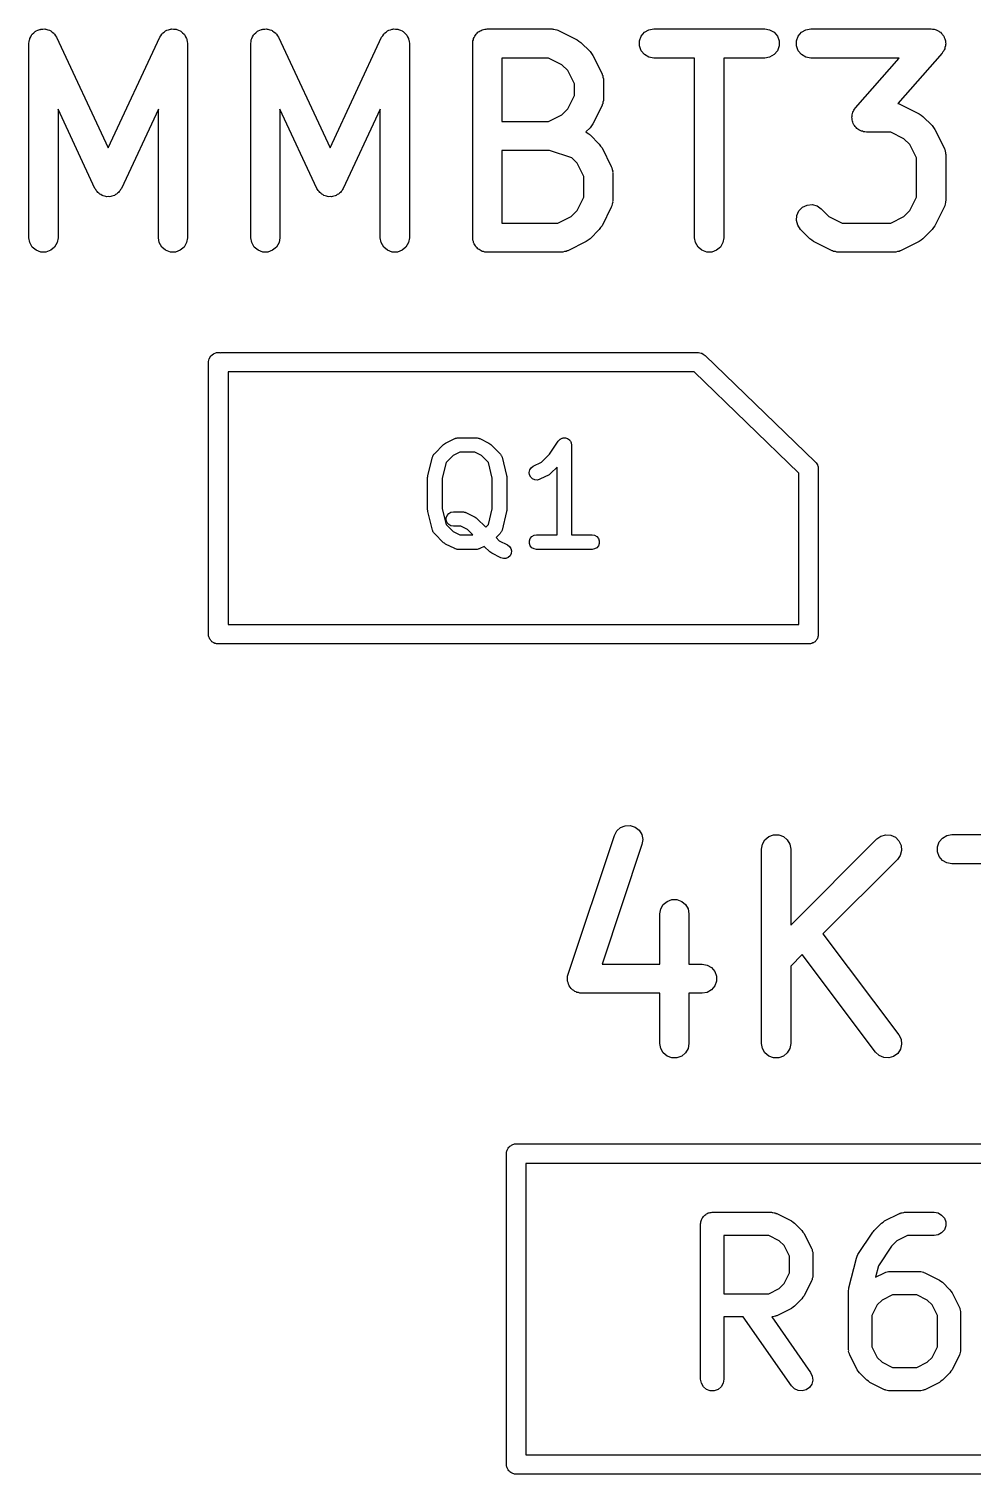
# Model space of a CAD drawing. Extents: x 51.7 to 146.1, y -97.1 to -36.3.
# Drawn here: x 96.31 to 101.17, y -74.64 to -67.2 of the extents above; entities that cross this region are included whole.
import ezdxf

# ---------------------------------------------------------------- set-up
doc = ezdxf.new("R2010")
doc.units = 0
doc.header["$MEASUREMENT"] = 0
doc.layers.add('BLACK', color=7, linetype='CONTINUOUS')

msp = doc.modelspace()

# ---------------------------------------------------------------- linework, layer by layer
at = {"layer": 'BLACK', "linetype": 'CONTINUOUS'}
for p, q in [((96.3694, -67.1977), (96.3725, -67.1965)), ((96.3725, -67.1965), (96.3823, -67.1965)), ((96.3823, -67.1965), (96.392, -67.1957)), ((96.392, -67.1957), (96.3952, -67.1965)), ((96.3952, -67.1965), (96.3985, -67.1965)), ((96.3985, -67.1965), (96.4077, -67.1999)), ((97.03, -67.1999), (97.0392, -67.1965)), ((97.0392, -67.1965), (97.0425, -67.1965)), ((97.0425, -67.1965), (97.0457, -67.1957)), ((97.0457, -67.1957), (97.0554, -67.1965)), ((97.0554, -67.1965), (97.0652, -67.1965)), ((97.0652, -67.1965), (97.0683, -67.1976)), ((97.0683, -67.1976), (97.0716, -67.1979)), ((97.5122, -67.1977), (97.5154, -67.1965)), ((97.5154, -67.1965), (97.5251, -67.1965)), ((97.5251, -67.1965), (97.5349, -67.1957)), ((97.5349, -67.1957), (97.5381, -67.1965)), ((97.5381, -67.1965), (97.5414, -67.1965)), ((97.5414, -67.1965), (97.5506, -67.1999)), ((98.1728, -67.1999), (98.182, -67.1965)), ((98.182, -67.1965), (98.1853, -67.1965)), ((98.1853, -67.1965), (98.1885, -67.1957)), ((98.1885, -67.1957), (98.1983, -67.1965)), ((98.1983, -67.1965), (98.2081, -67.1965)), ((98.2081, -67.1965), (98.2112, -67.1976)), ((98.2112, -67.1976), (98.2145, -67.1979)), ((98.652, -67.1988), (98.6582, -67.1965)), ((98.6582, -67.1965), (98.6648, -67.1965)), ((98.6648, -67.1965), (98.6712, -67.1954)), ((98.6712, -67.1954), (99.0046, -67.1954)), ((99.0046, -67.1954), (99.0088, -67.1961)), ((99.0088, -67.1961), (99.0131, -67.1959)), ((99.0131, -67.1959), (99.0216, -67.1984)), ((99.5027, -67.1999), (99.5284, -67.1954)), ((99.5284, -67.1954), (100.1, -67.1954)), ((100.1, -67.1954), (100.125, -67.1999)), ((100.312, -67.1999), (100.338, -67.1954)), ((100.338, -67.1954), (100.957, -67.1954)), ((100.957, -67.1954), (100.964, -67.1967)), ((100.964, -67.1967), (100.972, -67.1968)), ((100.972, -67.1968), (100.977, -67.1989)), ((96.3105, -67.2704), (96.3122, -67.2607)), ((96.3105, -68.2704), (96.3105, -67.2704)), ((96.3122, -67.2607), (96.3131, -67.251)), ((96.3131, -67.251), (96.3145, -67.248)), ((96.3145, -67.248), (96.315, -67.2447)), ((96.315, -67.2447), (96.3199, -67.2362)), ((96.3199, -67.2362), (96.3241, -67.2274)), ((96.3241, -67.2274), (96.3264, -67.225)), ((96.3264, -67.225), (96.3281, -67.2222)), ((96.3281, -67.2222), (96.3356, -67.2159)), ((96.3356, -67.2159), (96.3425, -67.209)), ((96.3425, -67.209), (96.3455, -67.2076)), ((96.3455, -67.2076), (96.348, -67.2054)), ((96.348, -67.2054), (96.3572, -67.2021)), ((96.3572, -67.2021), (96.3661, -67.1979)), ((96.3661, -67.1979), (96.3694, -67.1977)), ((96.4077, -67.1999), (96.4172, -67.2024)), ((96.4172, -67.2024), (96.4199, -67.2043)), ((96.4199, -67.2043), (96.423, -67.2054)), ((96.423, -67.2054), (96.4305, -67.2117)), ((96.4305, -67.2117), (96.4385, -67.2173)), ((96.4385, -67.2173), (96.4404, -67.22)), ((96.4404, -67.22), (96.443, -67.2222)), ((96.443, -67.2222), (96.4479, -67.2306)), ((96.4479, -67.2306), (96.4535, -67.2387)), ((96.4535, -67.2387), (96.7189, -67.8073)), ((96.7189, -67.8073), (96.9842, -67.2387)), ((96.9842, -67.2387), (96.9898, -67.2306)), ((96.9898, -67.2306), (96.9947, -67.2222)), ((96.9947, -67.2222), (96.9973, -67.22)), ((96.9973, -67.22), (96.9992, -67.2173)), ((96.9992, -67.2173), (97.0072, -67.2117)), ((97.0072, -67.2117), (97.0147, -67.2054)), ((97.0147, -67.2054), (97.0178, -67.2043)), ((97.0178, -67.2043), (97.0205, -67.2024)), ((97.0205, -67.2024), (97.03, -67.1999)), ((97.0716, -67.1979), (97.0805, -67.2021)), ((97.0805, -67.2021), (97.0897, -67.2054)), ((97.0897, -67.2054), (97.0922, -67.2076)), ((97.0922, -67.2076), (97.0952, -67.209)), ((97.0952, -67.209), (97.1022, -67.2159)), ((97.1022, -67.2159), (97.1096, -67.2222)), ((97.1096, -67.2222), (97.1113, -67.225)), ((97.1113, -67.225), (97.1136, -67.2274)), ((97.1136, -67.2274), (97.1178, -67.2363)), ((97.1178, -67.2363), (97.1227, -67.2447)), ((97.1227, -67.2447), (97.1232, -67.248)), ((97.1232, -67.248), (97.1246, -67.251)), ((97.1246, -67.251), (97.1255, -67.2607)), ((97.1255, -67.2607), (97.1272, -67.2704)), ((97.1272, -67.2704), (97.1272, -68.2704)), ((97.4534, -67.2704), (97.4551, -67.2607)), ((97.4534, -68.2704), (97.4534, -67.2704)), ((97.4551, -67.2607), (97.4559, -67.251)), ((97.4559, -67.251), (97.4573, -67.248)), ((97.4573, -67.248), (97.4579, -67.2447)), ((97.4579, -67.2447), (97.4628, -67.2362)), ((97.4628, -67.2362), (97.4669, -67.2274)), ((97.4669, -67.2274), (97.4693, -67.225)), ((97.4693, -67.225), (97.4709, -67.2222)), ((97.4709, -67.2222), (97.4784, -67.2159)), ((97.4784, -67.2159), (97.4853, -67.209)), ((97.4853, -67.209), (97.4883, -67.2076)), ((97.4883, -67.2076), (97.4909, -67.2054)), ((97.4909, -67.2054), (97.5001, -67.2021)), ((97.5001, -67.2021), (97.5089, -67.1979)), ((97.5089, -67.1979), (97.5122, -67.1977)), ((97.5506, -67.1999), (97.5601, -67.2024)), ((97.5601, -67.2024), (97.5628, -67.2043)), ((97.5628, -67.2043), (97.5659, -67.2054)), ((97.5659, -67.2054), (97.5734, -67.2117)), ((97.5734, -67.2117), (97.5814, -67.2173)), ((97.5814, -67.2173), (97.5833, -67.22)), ((97.5833, -67.22), (97.5858, -67.2222)), ((97.5858, -67.2222), (97.5907, -67.2306)), ((97.5907, -67.2306), (97.5963, -67.2387)), ((97.5963, -67.2387), (97.8617, -67.8073)), ((97.8617, -67.8073), (98.1271, -67.2387)), ((98.1271, -67.2387), (98.1327, -67.2306)), ((98.1327, -67.2306), (98.1376, -67.2222)), ((98.1376, -67.2222), (98.1401, -67.22)), ((98.1401, -67.22), (98.142, -67.2173)), ((98.142, -67.2173), (98.1501, -67.2117)), ((98.1501, -67.2117), (98.1575, -67.2054)), ((98.1575, -67.2054), (98.1607, -67.2043)), ((98.1607, -67.2043), (98.1634, -67.2024)), ((98.1634, -67.2024), (98.1728, -67.1999)), ((98.2145, -67.1979), (98.2234, -67.2021)), ((98.2234, -67.2021), (98.2325, -67.2054)), ((98.2325, -67.2054), (98.2351, -67.2076)), ((98.2351, -67.2076), (98.2381, -67.209)), ((98.2381, -67.209), (98.245, -67.2159)), ((98.245, -67.2159), (98.2525, -67.2222)), ((98.2525, -67.2222), (98.2542, -67.225)), ((98.2542, -67.225), (98.2565, -67.2274)), ((98.2565, -67.2274), (98.2606, -67.2363)), ((98.2606, -67.2363), (98.2655, -67.2447)), ((98.2655, -67.2447), (98.2661, -67.248)), ((98.2661, -67.248), (98.2675, -67.251)), ((98.2675, -67.251), (98.2683, -67.2607)), ((98.2683, -67.2607), (98.27, -67.2704)), ((98.27, -67.2704), (98.27, -68.2704)), ((98.5962, -67.2704), (98.5974, -67.2639)), ((98.5962, -68.2704), (98.5962, -67.2704)), ((98.5974, -67.2574), (98.5996, -67.2512)), ((98.5974, -67.2639), (98.5974, -67.2574)), ((98.5996, -67.2512), (98.6008, -67.2447)), ((98.6008, -67.2447), (98.604, -67.239)), ((98.604, -67.239), (98.6063, -67.2329)), ((98.6063, -67.2329), (98.6105, -67.2279)), ((98.6105, -67.2279), (98.6138, -67.2222)), ((98.6138, -67.2222), (98.6188, -67.218)), ((98.6188, -67.218), (98.623, -67.2129)), ((98.623, -67.2129), (98.6287, -67.2096)), ((98.6287, -67.2096), (98.6337, -67.2054)), ((98.6337, -67.2054), (98.6399, -67.2032)), ((98.6399, -67.2032), (98.6456, -67.1999)), ((98.6456, -67.1999), (98.652, -67.1988)), ((99.0216, -67.1984), (99.0302, -67.1999)), ((99.0302, -67.1999), (99.034, -67.2021)), ((99.034, -67.2021), (99.0381, -67.2033)), ((99.0381, -67.2033), (99.1334, -67.2509)), ((99.1334, -67.2509), (99.143, -67.2581)), ((99.143, -67.2581), (99.1528, -67.265)), ((99.1528, -67.265), (99.2005, -67.3126)), ((99.4545, -67.2574), (99.4634, -67.2329)), ((99.4545, -67.2834), (99.4545, -67.2574)), ((99.4634, -67.2329), (99.4802, -67.2129)), ((99.4802, -67.2129), (99.5027, -67.1999)), ((100.125, -67.1999), (100.148, -67.2129)), ((100.148, -67.2129), (100.165, -67.2329)), ((100.165, -67.2329), (100.174, -67.2574)), ((100.174, -67.2574), (100.174, -67.2834)), ((100.264, -67.2574), (100.273, -67.2329)), ((100.264, -67.2834), (100.264, -67.2574)), ((100.273, -67.2329), (100.29, -67.2129)), ((100.29, -67.2129), (100.312, -67.1999)), ((100.977, -67.1989), (100.983, -67.1999)), ((100.983, -67.1999), (100.989, -67.2036)), ((100.989, -67.2036), (100.996, -67.2062)), ((100.996, -67.2062), (101, -67.21)), ((101, -67.21), (101.005, -67.2129)), ((101.005, -67.2129), (101.01, -67.2185)), ((101.01, -67.2185), (101.015, -67.2234)), ((101.015, -67.2234), (101.018, -67.2284)), ((101.018, -67.2284), (101.022, -67.2329)), ((101.022, -67.2329), (101.024, -67.2398)), ((101.024, -67.2398), (101.028, -67.2462)), ((101.028, -67.2462), (101.029, -67.2519)), ((101.029, -67.2519), (101.031, -67.2574)), ((101.031, -67.2574), (101.031, -67.2647)), ((101.031, -67.2647), (101.032, -67.2719)), ((101.032, -67.2719), (101.031, -67.2776)), ((98.7462, -67.3454), (98.7462, -67.6716)), ((98.9869, -67.3454), (98.7462, -67.3454)), ((99.0554, -67.3796), (98.9869, -67.3454)), ((99.2005, -67.3126), (99.2073, -67.3224)), ((99.2073, -67.3224), (99.2145, -67.3321)), ((99.2145, -67.3321), (99.2621, -67.4273)), ((99.4634, -67.3079), (99.4545, -67.2834)), ((99.4802, -67.3278), (99.4634, -67.3079)), ((99.5027, -67.3409), (99.4802, -67.3278)), ((99.5284, -67.3454), (99.5027, -67.3409)), ((99.7391, -67.3454), (99.5284, -67.3454)), ((99.7391, -68.2704), (99.7391, -67.3454)), ((100.1, -67.3454), (99.8891, -67.3454)), ((99.8891, -67.3454), (99.8891, -68.2704)), ((100.125, -67.3409), (100.1, -67.3454)), ((100.148, -67.3278), (100.125, -67.3409)), ((100.165, -67.3079), (100.148, -67.3278)), ((100.174, -67.2834), (100.165, -67.3079)), ((100.273, -67.3079), (100.264, -67.2834)), ((100.29, -67.3278), (100.273, -67.3079)), ((100.312, -67.3409), (100.29, -67.3278)), ((100.338, -67.3454), (100.312, -67.3409)), ((100.792, -67.3454), (100.338, -67.3454)), ((100.567, -67.6019), (100.792, -67.3454)), ((101.013, -67.3198), (100.786, -67.5798)), ((101.017, -67.3135), (101.013, -67.3198)), ((101.022, -67.3079), (101.017, -67.3135)), ((101.024, -67.3024), (101.022, -67.3079)), ((101.027, -67.2975), (101.024, -67.3024)), ((101.028, -67.2903), (101.027, -67.2975)), ((101.031, -67.2834), (101.028, -67.2903)), ((101.031, -67.2776), (101.031, -67.2834)), ((99.0858, -67.41), (99.0554, -67.3796)), ((99.12, -67.4786), (99.0858, -67.41)), ((99.12, -67.5384), (99.12, -67.4786)), ((99.2621, -67.4273), (99.2634, -67.4315)), ((99.2634, -67.4315), (99.2655, -67.4352)), ((99.2655, -67.4352), (99.267, -67.4439)), ((99.267, -67.4439), (99.2696, -67.4523)), ((99.2696, -67.4523), (99.2693, -67.4566)), ((99.2693, -67.4566), (99.27, -67.4609)), ((99.27, -67.4609), (99.27, -67.5561)), ((99.0858, -67.6069), (99.12, -67.5384)), ((99.2696, -67.5647), (99.267, -67.5731)), ((99.27, -67.5561), (99.2693, -67.5604)), ((99.2693, -67.5604), (99.2696, -67.5647)), ((96.6509, -68.0164), (96.4605, -67.6084)), ((96.4605, -67.6084), (96.4605, -68.2704)), ((96.9772, -67.6084), (96.7868, -68.0164)), ((96.9772, -68.2704), (96.9772, -67.6084)), ((97.7937, -68.0164), (97.6034, -67.6084)), ((97.6034, -67.6084), (97.6034, -68.2704)), ((98.12, -67.6084), (97.9297, -68.0164)), ((98.12, -68.2704), (98.12, -67.6084)), ((98.9869, -67.6716), (99.0554, -67.6373)), ((99.0554, -67.6373), (99.0858, -67.6069)), ((99.2621, -67.5896), (99.2145, -67.6849)), ((99.2634, -67.5855), (99.2621, -67.5896)), ((99.2655, -67.5817), (99.2634, -67.5855)), ((99.267, -67.5731), (99.2655, -67.5817)), ((100.549, -67.6498), (100.55, -67.6441)), ((100.55, -67.6383), (100.552, -67.6314)), ((100.55, -67.6441), (100.55, -67.6383)), ((100.552, -67.6314), (100.554, -67.6242)), ((100.554, -67.6242), (100.557, -67.6193)), ((100.557, -67.6193), (100.559, -67.6138)), ((100.559, -67.6138), (100.563, -67.6082)), ((100.563, -67.6082), (100.567, -67.6019)), ((100.786, -67.5798), (100.792, -67.5809)), ((100.792, -67.5809), (100.796, -67.583)), ((100.796, -67.583), (100.8, -67.5843)), ((100.8, -67.5843), (100.895, -67.6319)), ((100.895, -67.6319), (100.905, -67.639)), ((100.905, -67.639), (100.915, -67.6459)), ((98.7462, -67.6716), (98.9869, -67.6716)), ((99.2005, -67.7044), (99.1787, -67.7261)), ((99.2073, -67.6945), (99.2005, -67.7044)), ((99.2145, -67.6849), (99.2073, -67.6945)), ((100.55, -67.657), (100.549, -67.6498)), ((100.55, -67.6644), (100.55, -67.657)), ((100.552, -67.6698), (100.55, -67.6644)), ((100.553, -67.6755), (100.552, -67.6698)), ((100.556, -67.6819), (100.553, -67.6755)), ((100.559, -67.6888), (100.556, -67.6819)), ((100.562, -67.6933), (100.559, -67.6888)), ((100.565, -67.6983), (100.562, -67.6933)), ((100.571, -67.7032), (100.565, -67.6983)), ((100.575, -67.7088), (100.571, -67.7032)), ((100.58, -67.7117), (100.575, -67.7088)), ((100.585, -67.7155), (100.58, -67.7117)), ((100.592, -67.7181), (100.585, -67.7155)), ((100.598, -67.7218), (100.592, -67.7181)), ((100.915, -67.6459), (100.962, -67.6935)), ((100.962, -67.6935), (100.969, -67.7034)), ((100.969, -67.7034), (100.976, -67.713)), ((100.976, -67.713), (101.024, -67.8083)), ((99.1787, -67.7261), (99.1791, -67.7262)), ((99.1791, -67.7262), (99.1863, -67.7313)), ((99.1863, -67.7313), (99.194, -67.7354)), ((99.194, -67.7354), (99.1969, -67.7387)), ((99.1969, -67.7387), (99.2005, -67.7412)), ((99.2005, -67.7412), (99.2481, -67.7888)), ((99.2481, -67.7888), (99.255, -67.7986)), ((100.604, -67.7228), (100.598, -67.7218)), ((100.609, -67.7249), (100.604, -67.7228)), ((100.616, -67.7251), (100.609, -67.7249)), ((100.624, -67.7263), (100.616, -67.7251)), ((100.749, -67.7263), (100.624, -67.7263)), ((100.817, -67.7606), (100.749, -67.7263)), ((100.848, -67.791), (100.817, -67.7606)), ((100.882, -67.8595), (100.848, -67.791)), ((98.7462, -67.8216), (98.7462, -68.1954)), ((98.9924, -67.8216), (98.7462, -67.8216)), ((99.1069, -67.8597), (98.9924, -67.8216)), ((99.1334, -67.8862), (99.1069, -67.8597)), ((99.255, -67.7986), (99.2621, -67.8083)), ((99.2621, -67.8083), (99.3097, -67.9035)), ((100.882, -68.0622), (100.882, -67.8595)), ((101.024, -67.8083), (101.025, -67.8124)), ((101.025, -67.8124), (101.027, -67.8162)), ((101.027, -67.8162), (101.029, -67.8248)), ((101.029, -67.8248), (101.031, -67.8332)), ((101.031, -67.8332), (101.031, -67.8375)), ((101.031, -67.8375), (101.032, -67.8418)), ((101.032, -67.8418), (101.032, -68.0799)), ((99.1677, -67.9548), (99.1334, -67.8862)), ((99.3097, -67.9035), (99.311, -67.9077)), ((99.311, -67.9077), (99.3131, -67.9114)), ((99.3131, -67.9114), (99.3147, -67.9201)), ((99.3147, -67.9201), (99.3172, -67.9285)), ((99.3172, -67.9285), (99.3169, -67.9328)), ((99.3169, -67.9328), (99.3177, -67.937)), ((99.3177, -67.937), (99.3177, -68.0799)), ((99.1677, -68.0622), (99.1677, -67.9548)), ((96.6546, -68.0217), (96.6509, -68.0164)), ((96.6574, -68.0277), (96.6546, -68.0217)), ((96.6621, -68.0323), (96.6574, -68.0277)), ((96.6658, -68.0377), (96.6621, -68.0323)), ((96.6712, -68.0415), (96.6658, -68.0377)), ((96.6758, -68.0461), (96.6712, -68.0415)), ((96.6818, -68.0489), (96.6758, -68.0461)), ((96.6872, -68.0526), (96.6818, -68.0489)), ((96.6935, -68.0543), (96.6872, -68.0526)), ((96.6994, -68.0571), (96.6935, -68.0543)), ((96.706, -68.0577), (96.6994, -68.0571)), ((96.7123, -68.0594), (96.706, -68.0577)), ((96.7189, -68.0588), (96.7123, -68.0594)), ((96.7254, -68.0594), (96.7189, -68.0588)), ((96.7317, -68.0577), (96.7254, -68.0594)), ((96.7383, -68.0571), (96.7317, -68.0577)), ((96.7442, -68.0543), (96.7383, -68.0571)), ((96.7505, -68.0526), (96.7442, -68.0543)), ((96.7559, -68.0489), (96.7505, -68.0526)), ((96.7619, -68.0461), (96.7559, -68.0489)), ((96.7665, -68.0415), (96.7619, -68.0461)), ((96.7719, -68.0377), (96.7665, -68.0415)), ((96.7757, -68.0323), (96.7719, -68.0377)), ((96.7803, -68.0277), (96.7757, -68.0323)), ((96.7831, -68.0217), (96.7803, -68.0277)), ((96.7868, -68.0164), (96.7831, -68.0217)), ((97.7975, -68.0217), (97.7937, -68.0164)), ((97.8003, -68.0277), (97.7975, -68.0217)), ((97.8049, -68.0323), (97.8003, -68.0277)), ((97.8087, -68.0377), (97.8049, -68.0323)), ((97.8141, -68.0415), (97.8087, -68.0377)), ((97.8187, -68.0461), (97.8141, -68.0415)), ((97.8246, -68.0489), (97.8187, -68.0461)), ((97.83, -68.0526), (97.8246, -68.0489)), ((97.8364, -68.0543), (97.83, -68.0526)), ((97.8423, -68.0571), (97.8364, -68.0543)), ((97.8488, -68.0577), (97.8423, -68.0571)), ((97.8552, -68.0594), (97.8488, -68.0577)), ((97.8617, -68.0588), (97.8552, -68.0594)), ((97.8682, -68.0594), (97.8617, -68.0588)), ((97.8746, -68.0577), (97.8682, -68.0594)), ((97.8811, -68.0571), (97.8746, -68.0577)), ((97.8871, -68.0543), (97.8811, -68.0571)), ((97.8934, -68.0526), (97.8871, -68.0543)), ((97.8988, -68.0489), (97.8934, -68.0526)), ((97.9048, -68.0461), (97.8988, -68.0489)), ((97.9094, -68.0415), (97.9048, -68.0461)), ((97.9147, -68.0377), (97.9094, -68.0415)), ((97.9185, -68.0323), (97.9147, -68.0377)), ((97.9232, -68.0277), (97.9185, -68.0323)), ((97.9259, -68.0217), (97.9232, -68.0277)), ((97.9297, -68.0164), (97.9259, -68.0217)), ((99.1334, -68.1307), (99.1677, -68.0622)), ((99.3172, -68.0885), (99.3147, -68.0969)), ((99.3177, -68.0799), (99.3169, -68.0842)), ((99.3169, -68.0842), (99.3172, -68.0885)), ((100.848, -68.1307), (100.882, -68.0622)), ((101.031, -68.0885), (101.029, -68.0969)), ((101.032, -68.0799), (101.031, -68.0842)), ((101.031, -68.0842), (101.031, -68.0885)), ((99.0345, -68.1954), (99.103, -68.1611)), ((99.103, -68.1611), (99.1334, -68.1307)), ((99.3097, -68.1134), (99.2621, -68.2087)), ((99.311, -68.1093), (99.3097, -68.1134)), ((99.3131, -68.1056), (99.311, -68.1093)), ((99.3147, -68.0969), (99.3131, -68.1056)), ((100.263, -68.1817), (100.265, -68.1557)), ((100.265, -68.1557), (100.276, -68.1321)), ((100.276, -68.1321), (100.295, -68.1137)), ((100.295, -68.1137), (100.318, -68.1027)), ((100.318, -68.1027), (100.344, -68.1004)), ((100.344, -68.1004), (100.37, -68.1072)), ((100.37, -68.1072), (100.391, -68.1221)), ((100.391, -68.1221), (100.43, -68.1611)), ((100.43, -68.1611), (100.498, -68.1954)), ((100.749, -68.1954), (100.817, -68.1611)), ((100.817, -68.1611), (100.848, -68.1307)), ((101.024, -68.1134), (100.976, -68.2087)), ((101.025, -68.1093), (101.024, -68.1134)), ((101.027, -68.1056), (101.025, -68.1093)), ((101.029, -68.0969), (101.027, -68.1056)), ((98.7462, -68.1954), (99.0345, -68.1954)), ((99.2481, -68.2282), (99.2005, -68.2758)), ((99.255, -68.2183), (99.2481, -68.2282)), ((99.2621, -68.2087), (99.255, -68.2183)), ((100.27, -68.2068), (100.263, -68.1817)), ((100.285, -68.2282), (100.27, -68.2068)), ((100.332, -68.2758), (100.285, -68.2282)), ((100.498, -68.1954), (100.749, -68.1954)), ((100.962, -68.2282), (100.915, -68.2758)), ((100.969, -68.2183), (100.962, -68.2282)), ((100.976, -68.2087), (100.969, -68.2183)), ((96.315, -68.296), (96.3105, -68.2704)), ((96.3281, -68.3186), (96.315, -68.296)), ((96.456, -68.296), (96.443, -68.3186)), ((96.4605, -68.2704), (96.456, -68.296)), ((96.9817, -68.296), (96.9772, -68.2704)), ((96.9947, -68.3186), (96.9817, -68.296)), ((97.1227, -68.296), (97.1096, -68.3186)), ((97.1272, -68.2704), (97.1227, -68.296)), ((97.4579, -68.296), (97.4534, -68.2704)), ((97.4709, -68.3186), (97.4579, -68.296)), ((97.5989, -68.296), (97.5858, -68.3186)), ((97.6034, -68.2704), (97.5989, -68.296)), ((98.1246, -68.296), (98.12, -68.2704)), ((98.1376, -68.3186), (98.1246, -68.296)), ((98.2655, -68.296), (98.2525, -68.3186)), ((98.27, -68.2704), (98.2655, -68.296)), ((98.5974, -68.2768), (98.5962, -68.2704)), ((98.5974, -68.2834), (98.5974, -68.2768)), ((98.5996, -68.2896), (98.5974, -68.2834)), ((98.6008, -68.296), (98.5996, -68.2896)), ((98.604, -68.3017), (98.6008, -68.296)), ((98.6063, -68.3079), (98.604, -68.3017)), ((98.6105, -68.3129), (98.6063, -68.3079)), ((98.6138, -68.3186), (98.6105, -68.3129)), ((99.181, -68.2898), (99.0857, -68.3375)), ((99.1906, -68.2827), (99.181, -68.2898)), ((99.2005, -68.2758), (99.1906, -68.2827)), ((99.7436, -68.296), (99.7391, -68.2704)), ((99.7566, -68.3186), (99.7436, -68.296)), ((99.8846, -68.296), (99.8715, -68.3186)), ((99.8891, -68.2704), (99.8846, -68.296)), ((100.342, -68.2827), (100.332, -68.2758)), ((100.352, -68.2898), (100.342, -68.2827)), ((100.447, -68.3375), (100.352, -68.2898)), ((100.895, -68.2898), (100.8, -68.3375)), ((100.905, -68.2827), (100.895, -68.2898)), ((100.915, -68.2758), (100.905, -68.2827)), ((96.348, -68.3353), (96.3281, -68.3186)), ((96.3725, -68.3442), (96.348, -68.3353)), ((96.3985, -68.3442), (96.3725, -68.3442)), ((96.423, -68.3353), (96.3985, -68.3442)), ((96.443, -68.3186), (96.423, -68.3353)), ((97.0147, -68.3353), (96.9947, -68.3186)), ((97.0392, -68.3442), (97.0147, -68.3353)), ((97.0652, -68.3442), (97.0392, -68.3442)), ((97.0897, -68.3353), (97.0652, -68.3442)), ((97.1096, -68.3186), (97.0897, -68.3353)), ((97.4909, -68.3353), (97.4709, -68.3186)), ((97.5154, -68.3442), (97.4909, -68.3353)), ((97.5414, -68.3442), (97.5154, -68.3442)), ((97.5659, -68.3353), (97.5414, -68.3442)), ((97.5858, -68.3186), (97.5659, -68.3353)), ((98.1575, -68.3353), (98.1376, -68.3186)), ((98.182, -68.3442), (98.1575, -68.3353)), ((98.2081, -68.3442), (98.182, -68.3442)), ((98.2325, -68.3353), (98.2081, -68.3442)), ((98.2525, -68.3186), (98.2325, -68.3353)), ((98.6188, -68.3228), (98.6138, -68.3186)), ((98.623, -68.3278), (98.6188, -68.3228)), ((98.6287, -68.3311), (98.623, -68.3278)), ((98.6337, -68.3353), (98.6287, -68.3311)), ((98.6399, -68.3376), (98.6337, -68.3353)), ((98.6456, -68.3409), (98.6399, -68.3376)), ((98.652, -68.342), (98.6456, -68.3409)), ((98.6582, -68.3442), (98.652, -68.342)), ((98.6648, -68.3442), (98.6582, -68.3442)), ((98.6712, -68.3454), (98.6648, -68.3442)), ((99.0522, -68.3454), (98.6712, -68.3454)), ((99.0564, -68.3446), (99.0522, -68.3454)), ((99.0608, -68.3449), (99.0564, -68.3446)), ((99.0692, -68.3424), (99.0608, -68.3449)), ((99.0778, -68.3409), (99.0692, -68.3424)), ((99.0816, -68.3387), (99.0778, -68.3409)), ((99.0857, -68.3375), (99.0816, -68.3387)), ((99.7766, -68.3353), (99.7566, -68.3186)), ((99.8011, -68.3442), (99.7766, -68.3353)), ((99.8271, -68.3442), (99.8011, -68.3442)), ((99.8516, -68.3353), (99.8271, -68.3442)), ((99.8715, -68.3186), (99.8516, -68.3353)), ((100.451, -68.3387), (100.447, -68.3375)), ((100.455, -68.3409), (100.451, -68.3387)), ((100.464, -68.3424), (100.455, -68.3409)), ((100.472, -68.3449), (100.464, -68.3424)), ((100.477, -68.3446), (100.472, -68.3449)), ((100.481, -68.3454), (100.477, -68.3446)), ((100.766, -68.3454), (100.481, -68.3454)), ((100.771, -68.3446), (100.766, -68.3454)), ((100.775, -68.3449), (100.771, -68.3446)), ((100.783, -68.3424), (100.775, -68.3449)), ((100.792, -68.3409), (100.783, -68.3424)), ((100.796, -68.3387), (100.792, -68.3409)), ((100.8, -68.3375), (100.796, -68.3387)), ((97.236, -68.9076), (97.2383, -68.8946)), ((97.236, -70.3032), (97.236, -68.9076)), ((97.2383, -68.8946), (97.2471, -68.8794)), ((97.2471, -68.8794), (97.2606, -68.868)), ((97.2606, -68.868), (97.2772, -68.862)), ((97.2772, -68.862), (97.2948, -68.862)), ((97.2948, -68.862), (97.297, -68.8628)), ((97.297, -68.8628), (97.3016, -68.862)), ((97.3016, -68.862), (99.7534, -68.862)), ((99.7534, -68.862), (99.7595, -68.8614)), ((99.7595, -68.8614), (99.7664, -68.8631)), ((99.7664, -68.8631), (99.7734, -68.8643)), ((99.7734, -68.8643), (99.7749, -68.8652)), ((99.7749, -68.8652), (99.7766, -68.8656)), ((99.7766, -68.8656), (99.7825, -68.8696)), ((99.7825, -68.8696), (99.7886, -68.8731)), ((99.7886, -68.8731), (99.7926, -68.8778)), ((99.7926, -68.8778), (100.359, -69.4248)), ((97.336, -68.962), (97.336, -70.262)), ((99.7358, -68.962), (97.336, -68.962)), ((100.276, -69.4832), (99.7358, -68.962)), ((98.3985, -69.3831), (98.4461, -69.3355)), ((98.4461, -69.3355), (98.4511, -69.332)), ((98.4511, -69.332), (98.4559, -69.3285)), ((98.4559, -69.3285), (98.5035, -69.3046)), ((98.5035, -69.3046), (98.5056, -69.304)), ((98.5056, -69.304), (98.5075, -69.303)), ((98.5075, -69.303), (98.5118, -69.3022)), ((98.5118, -69.3022), (98.516, -69.3009)), ((98.516, -69.3009), (98.5182, -69.3011)), ((98.5182, -69.3011), (98.5203, -69.3007)), ((98.5203, -69.3007), (98.6155, -69.3007)), ((98.6155, -69.3007), (98.6177, -69.3011)), ((98.6177, -69.3011), (98.6198, -69.3009)), ((98.6198, -69.3009), (98.624, -69.3022)), ((98.624, -69.3022), (98.6283, -69.303)), ((98.6283, -69.303), (98.6302, -69.304)), ((98.6302, -69.304), (98.6323, -69.3046)), ((98.6323, -69.3046), (98.6799, -69.3285)), ((98.6799, -69.3285), (98.6847, -69.332)), ((98.6847, -69.332), (98.6897, -69.3355)), ((98.6897, -69.3355), (98.7373, -69.3831)), ((98.9911, -69.3857), (99.0367, -69.3174)), ((99.0367, -69.3174), (99.0381, -69.3159)), ((99.0381, -69.3159), (99.0392, -69.3141)), ((99.0392, -69.3141), (99.0426, -69.3112)), ((99.0426, -69.3112), (99.0457, -69.308)), ((99.0457, -69.308), (99.0476, -69.3071)), ((99.0476, -69.3071), (99.0492, -69.3057)), ((99.0492, -69.3057), (99.0534, -69.3042)), ((99.0534, -69.3042), (99.0574, -69.3022)), ((99.0574, -69.3022), (99.0594, -69.302)), ((99.0594, -69.302), (99.0614, -69.3013)), ((99.0614, -69.3013), (99.0659, -69.3013)), ((99.0659, -69.3013), (99.0703, -69.3008)), ((99.0703, -69.3008), (99.0723, -69.3013)), ((99.0723, -69.3013), (99.0744, -69.3013)), ((99.0744, -69.3013), (99.0786, -69.3028)), ((99.0786, -69.3028), (99.083, -69.3038)), ((99.083, -69.3038), (99.0847, -69.305)), ((99.0847, -69.305), (99.0867, -69.3057)), ((99.0867, -69.3057), (99.0901, -69.3086)), ((99.0901, -69.3086), (99.0938, -69.3111)), ((99.0938, -69.3111), (99.095, -69.3127)), ((99.095, -69.3127), (99.0966, -69.3141)), ((99.0966, -69.3141), (99.0989, -69.318)), ((99.0989, -69.318), (99.1015, -69.3216)), ((99.1015, -69.3216), (99.1021, -69.3236)), ((99.1021, -69.3236), (99.1031, -69.3254)), ((99.1031, -69.3254), (99.1039, -69.3298)), ((99.1039, -69.3298), (99.1052, -69.3341)), ((99.1052, -69.3341), (99.105, -69.3361)), ((99.105, -69.3361), (99.1054, -69.3382)), ((99.1054, -69.3382), (99.1054, -69.8007)), ((98.3649, -69.4958), (98.3887, -69.4005)), ((98.3887, -69.4005), (98.3901, -69.3972)), ((98.3901, -69.3972), (98.3911, -69.3938)), ((98.3911, -69.3938), (98.3928, -69.3913)), ((98.3928, -69.3913), (98.394, -69.3886)), ((98.394, -69.3886), (98.3965, -69.386)), ((98.3965, -69.386), (98.3985, -69.3831)), ((98.4589, -69.4288), (98.4387, -69.5095)), ((98.4949, -69.3928), (98.4589, -69.4288)), ((98.5291, -69.3757), (98.4949, -69.3928)), ((98.6067, -69.3757), (98.5291, -69.3757)), ((98.6409, -69.3928), (98.6067, -69.3757)), ((98.6769, -69.4288), (98.6409, -69.3928)), ((98.6971, -69.5095), (98.6769, -69.4288)), ((98.7373, -69.3831), (98.7393, -69.386)), ((98.7393, -69.386), (98.7418, -69.3886)), ((98.7418, -69.3886), (98.743, -69.3913)), ((98.743, -69.3913), (98.7447, -69.3938)), ((98.7447, -69.3938), (98.7457, -69.3972)), ((98.7457, -69.3972), (98.7471, -69.4005)), ((98.7471, -69.4005), (98.771, -69.4958)), ((98.9083, -69.4475), (98.9505, -69.4264)), ((98.9505, -69.4264), (98.9911, -69.3857)), ((100.359, -69.4248), (100.365, -69.4294)), ((100.365, -69.4294), (100.368, -69.4347)), ((98.3637, -69.5049), (98.3645, -69.5003)), ((98.3645, -69.5003), (98.3649, -69.4958)), ((98.771, -69.4958), (98.7713, -69.5003)), ((98.7713, -69.5003), (98.7721, -69.5049)), ((98.8876, -69.4788), (98.8906, -69.4661)), ((98.8891, -69.4917), (98.8876, -69.4788)), ((98.8949, -69.5034), (98.8891, -69.4917)), ((98.8906, -69.4661), (98.8978, -69.4553)), ((98.9044, -69.5123), (98.8949, -69.5034)), ((98.8978, -69.4553), (98.9083, -69.4475)), ((98.9894, -69.4908), (98.9418, -69.5146)), ((98.9942, -69.4872), (98.9894, -69.4908)), ((98.9992, -69.4838), (98.9942, -69.4872)), ((99.0304, -69.4525), (98.9992, -69.4838)), ((99.0304, -69.8007), (99.0304, -69.4525)), ((100.276, -70.262), (100.276, -69.4832)), ((100.368, -69.4347), (100.372, -69.4397)), ((100.372, -69.4397), (100.372, -69.4423)), ((100.372, -69.4423), (100.374, -69.4446)), ((100.374, -69.4446), (100.375, -69.4507)), ((100.375, -69.4507), (100.376, -69.4567)), ((100.376, -69.4567), (100.376, -69.4637)), ((100.376, -69.4637), (100.376, -70.3208)), ((98.3637, -69.6715), (98.3637, -69.5049)), ((98.4387, -69.5095), (98.4387, -69.6669)), ((98.6971, -69.6669), (98.6971, -69.5095)), ((98.7721, -69.5049), (98.7721, -69.6715)), ((98.9163, -69.5175), (98.9044, -69.5123)), ((98.9293, -69.5183), (98.9163, -69.5175)), ((98.9418, -69.5146), (98.9293, -69.5183)), ((98.3645, -69.676), (98.3637, -69.6715)), ((98.3649, -69.6806), (98.3645, -69.676)), ((98.3887, -69.7759), (98.3649, -69.6806)), ((98.4387, -69.6669), (98.4589, -69.7476)), ((98.4595, -69.7126), (98.464, -69.7004)), ((98.4595, -69.7257), (98.4595, -69.7126)), ((98.464, -69.7379), (98.4595, -69.7257)), ((98.464, -69.7004), (98.4724, -69.6904)), ((98.4724, -69.6904), (98.4836, -69.6839)), ((98.4836, -69.6839), (98.4965, -69.6816)), ((98.4965, -69.6816), (98.5441, -69.6816)), ((98.5441, -69.6816), (98.5462, -69.682)), ((98.5462, -69.682), (98.5484, -69.6819)), ((98.5484, -69.6819), (98.5526, -69.6831)), ((98.5526, -69.6831), (98.5569, -69.6839)), ((98.5569, -69.6839), (98.5588, -69.685)), ((98.5588, -69.685), (98.5609, -69.6856)), ((98.5609, -69.6856), (98.6085, -69.7094)), ((98.6085, -69.7094), (98.6133, -69.713)), ((98.6133, -69.713), (98.6182, -69.7164)), ((98.6182, -69.7164), (98.6631, -69.7613)), ((98.6769, -69.7476), (98.6971, -69.6669)), ((98.771, -69.6806), (98.7471, -69.7759)), ((98.7713, -69.676), (98.771, -69.6806)), ((98.7721, -69.6715), (98.7713, -69.676)), ((98.3901, -69.7791), (98.3887, -69.7759)), ((98.3911, -69.7826), (98.3901, -69.7791)), ((98.3928, -69.785), (98.3911, -69.7826)), ((98.394, -69.7878), (98.3928, -69.785)), ((98.3965, -69.7903), (98.394, -69.7878)), ((98.3985, -69.7933), (98.3965, -69.7903)), ((98.4461, -69.8409), (98.3985, -69.7933)), ((98.4589, -69.7476), (98.4949, -69.7836)), ((98.4724, -69.7479), (98.464, -69.7379)), ((98.4836, -69.7544), (98.4724, -69.7479)), ((98.4965, -69.7566), (98.4836, -69.7544)), ((98.4949, -69.7836), (98.5291, -69.8007)), ((98.5352, -69.7566), (98.4965, -69.7566)), ((98.5291, -69.8007), (98.5964, -69.8007)), ((98.5695, -69.7738), (98.5352, -69.7566)), ((98.5964, -69.8007), (98.5695, -69.7738)), ((98.6631, -69.7613), (98.6769, -69.7476)), ((98.7373, -69.7933), (98.7162, -69.8144)), ((98.7393, -69.7903), (98.7373, -69.7933)), ((98.7418, -69.7878), (98.7393, -69.7903)), ((98.743, -69.785), (98.7418, -69.7878)), ((98.7447, -69.7826), (98.743, -69.785)), ((98.7457, -69.7791), (98.7447, -69.7826)), ((98.7471, -69.7759), (98.7457, -69.7791)), ((98.9122, -69.803), (98.925, -69.8007)), ((98.925, -69.8007), (99.0304, -69.8007)), ((99.1054, -69.8007), (99.2108, -69.8007)), ((99.2108, -69.8007), (99.2236, -69.803)), ((98.4511, -69.8443), (98.4461, -69.8409)), ((98.4559, -69.8479), (98.4511, -69.8443)), ((98.5035, -69.8717), (98.4559, -69.8479)), ((98.5056, -69.8723), (98.5035, -69.8717)), ((98.5075, -69.8734), (98.5056, -69.8723)), ((98.5118, -69.8742), (98.5075, -69.8734)), ((98.516, -69.8754), (98.5118, -69.8742)), ((98.5182, -69.8753), (98.516, -69.8754)), ((98.5203, -69.8757), (98.5182, -69.8753)), ((98.6155, -69.8757), (98.5203, -69.8757)), ((98.6177, -69.8753), (98.6155, -69.8757)), ((98.6198, -69.8754), (98.6177, -69.8753)), ((98.624, -69.8742), (98.6198, -69.8754)), ((98.6283, -69.8734), (98.624, -69.8742)), ((98.6302, -69.8723), (98.6283, -69.8734)), ((98.6323, -69.8717), (98.6302, -69.8723)), ((98.6557, -69.86), (98.6323, -69.8717)), ((98.6842, -69.8885), (98.6557, -69.86)), ((98.7162, -69.8144), (98.733, -69.8312)), ((98.733, -69.8312), (98.7751, -69.8523)), ((98.7751, -69.8523), (98.7856, -69.86)), ((98.7856, -69.86), (98.7928, -69.8709)), ((98.7928, -69.8709), (98.7958, -69.8836)), ((98.8881, -69.8317), (98.8926, -69.8194)), ((98.8881, -69.8447), (98.8881, -69.8317)), ((98.8926, -69.8569), (98.8881, -69.8447)), ((98.8926, -69.8194), (98.9009, -69.8095)), ((98.9009, -69.8669), (98.8926, -69.8569)), ((98.9009, -69.8095), (98.9122, -69.803)), ((98.9122, -69.8734), (98.9009, -69.8669)), ((98.925, -69.8757), (98.9122, -69.8734)), ((99.2108, -69.8757), (98.925, -69.8757)), ((99.2236, -69.8734), (99.2108, -69.8757)), ((99.2236, -69.803), (99.2349, -69.8095)), ((99.2349, -69.8669), (99.2236, -69.8734)), ((99.2349, -69.8095), (99.2432, -69.8194)), ((99.2432, -69.8569), (99.2349, -69.8669)), ((99.2432, -69.8194), (99.2477, -69.8317)), ((99.2477, -69.8447), (99.2432, -69.8569)), ((99.2477, -69.8317), (99.2477, -69.8447)), ((98.6892, -69.892), (98.6842, -69.8885)), ((98.694, -69.8955), (98.6892, -69.892)), ((98.7416, -69.9193), (98.694, -69.8955)), ((98.7541, -69.9231), (98.7416, -69.9193)), ((98.7671, -69.9223), (98.7541, -69.9231)), ((98.779, -69.9171), (98.7671, -69.9223)), ((98.7885, -69.9081), (98.779, -69.9171)), ((98.7943, -69.8965), (98.7885, -69.9081)), ((98.7958, -69.8836), (98.7943, -69.8965)), ((97.236, -70.3208), (97.236, -70.3032)), ((97.236, -70.3032), (97.236, -70.3032)), ((97.2375, -70.325), (97.236, -70.3208)), ((97.336, -70.262), (100.276, -70.262)), ((100.376, -70.3208), (100.374, -70.325)), ((97.2383, -70.3294), (97.2375, -70.325)), ((97.2405, -70.3332), (97.2383, -70.3294)), ((97.242, -70.3374), (97.2405, -70.3332)), ((97.2449, -70.3408), (97.242, -70.3374)), ((97.2471, -70.3446), (97.2449, -70.3408)), ((97.2505, -70.3475), (97.2471, -70.3446)), ((97.2534, -70.3509), (97.2505, -70.3475)), ((97.2572, -70.3531), (97.2534, -70.3509)), ((97.2606, -70.356), (97.2572, -70.3531)), ((97.2648, -70.3575), (97.2606, -70.356)), ((97.2686, -70.3597), (97.2648, -70.3575)), ((97.273, -70.3605), (97.2686, -70.3597)), ((97.2772, -70.362), (97.273, -70.3605)), ((100.335, -70.362), (97.2772, -70.362)), ((100.339, -70.3605), (100.335, -70.362)), ((100.343, -70.3597), (100.339, -70.3605)), ((100.347, -70.3575), (100.343, -70.3597)), ((100.351, -70.356), (100.347, -70.3575)), ((100.355, -70.3531), (100.351, -70.356)), ((100.359, -70.3509), (100.355, -70.3531)), ((100.361, -70.3475), (100.359, -70.3509)), ((100.365, -70.3446), (100.361, -70.3475)), ((100.367, -70.3408), (100.365, -70.3446)), ((100.37, -70.3374), (100.367, -70.3408)), ((100.371, -70.3332), (100.37, -70.3374)), ((100.374, -70.3294), (100.371, -70.3332)), ((100.374, -70.325), (100.374, -70.3294)), ((99.0874, -72.0623), (99.3255, -71.348)), ((99.3255, -71.348), (99.3379, -71.3251)), ((99.3379, -71.3251), (99.3574, -71.3079)), ((99.3574, -71.3079), (99.3817, -71.2983)), ((99.3817, -71.2983), (99.4077, -71.2976)), ((99.4077, -71.2976), (99.4324, -71.3058)), ((99.4324, -71.3058), (99.4528, -71.322)), ((99.4528, -71.322), (99.4664, -71.3442)), ((99.4664, -71.3442), (99.4717, -71.3697)), ((100.101, -71.3712), (100.121, -71.3544)), ((100.121, -71.3544), (100.146, -71.3455)), ((100.146, -71.3455), (100.172, -71.3455)), ((100.172, -71.3455), (100.196, -71.3544)), ((100.196, -71.3544), (100.216, -71.3712)), ((100.677, -71.3663), (100.698, -71.3514)), ((100.698, -71.3514), (100.723, -71.3447)), ((100.723, -71.3447), (100.749, -71.3469)), ((100.749, -71.3469), (100.773, -71.3579)), ((100.773, -71.3579), (100.791, -71.3764)), ((100.998, -71.3819), (101.015, -71.3619)), ((101.015, -71.3619), (101.038, -71.3489)), ((101.038, -71.3489), (101.063, -71.3444)), ((101.063, -71.3444), (101.73, -71.3444)), ((99.4678, -71.3955), (99.2627, -72.011)), ((99.4717, -71.3697), (99.4678, -71.3955)), ((100.084, -71.4194), (100.088, -71.3937)), ((100.084, -72.4194), (100.084, -71.4194)), ((100.088, -71.3937), (100.101, -71.3712)), ((100.216, -71.3712), (100.229, -71.3937)), ((100.229, -71.3937), (100.234, -71.4194)), ((100.234, -71.8097), (100.677, -71.3663)), ((100.234, -71.4194), (100.234, -71.8097)), ((100.791, -71.3764), (100.802, -71.4)), ((100.805, -71.4259), (100.798, -71.4511)), ((100.802, -71.4), (100.805, -71.4259)), ((100.989, -71.4064), (100.998, -71.3819)), ((100.989, -71.4324), (100.989, -71.4064)), ((100.998, -71.4569), (100.989, -71.4324)), ((100.783, -71.4724), (100.4, -71.855)), ((100.798, -71.4511), (100.783, -71.4724)), ((101.015, -71.4768), (100.998, -71.4569)), ((101.038, -71.4899), (101.015, -71.4768)), ((101.063, -71.4944), (101.038, -71.4899)), ((101.616, -71.4944), (101.063, -71.4944)), ((99.5598, -71.7527), (99.5643, -71.7271)), ((99.5643, -71.7271), (99.5773, -71.7045)), ((99.5773, -71.7045), (99.5973, -71.6878)), ((99.5973, -71.6878), (99.6218, -71.6789)), ((99.6218, -71.6789), (99.6478, -71.6789)), ((99.6478, -71.6789), (99.6723, -71.6878)), ((99.6723, -71.6878), (99.6922, -71.7045)), ((99.6922, -71.7045), (99.7053, -71.7271)), ((99.7053, -71.7271), (99.7098, -71.7527)), ((99.5598, -72.011), (99.5598, -71.7527)), ((99.7098, -71.7527), (99.7098, -72.011)), ((100.4, -71.855), (100.79, -72.3744)), ((99.2627, -72.011), (99.5598, -72.011)), ((99.7098, -72.011), (99.7776, -72.011)), ((99.7776, -72.011), (99.8033, -72.0156)), ((99.8033, -72.0156), (99.8259, -72.0286)), ((99.8259, -72.0286), (99.8426, -72.0485)), ((100.293, -71.9621), (100.234, -72.0219)), ((100.234, -72.0219), (100.234, -72.4194)), ((100.67, -72.4644), (100.293, -71.9621)), ((99.0836, -72.0881), (99.0847, -72.0806)), ((99.0847, -72.0935), (99.0836, -72.0881)), ((99.0847, -72.073), (99.0866, -72.0678)), ((99.0847, -72.0806), (99.0847, -72.073)), ((99.0847, -72.0991), (99.0847, -72.0935)), ((99.0873, -72.1062), (99.0847, -72.0991)), ((99.0866, -72.0678), (99.0874, -72.0623)), ((99.0888, -72.1136), (99.0873, -72.1062)), ((99.8426, -72.0485), (99.8515, -72.073)), ((99.8515, -72.0991), (99.8426, -72.1235)), ((99.8515, -72.073), (99.8515, -72.0991)), ((99.0917, -72.1183), (99.0888, -72.1136)), ((99.0936, -72.1235), (99.0917, -72.1183)), ((99.0985, -72.1294), (99.0936, -72.1235)), ((99.1025, -72.1358), (99.0985, -72.1294)), ((99.1068, -72.1393), (99.1025, -72.1358)), ((99.1104, -72.1435), (99.1068, -72.1393)), ((99.1169, -72.1473), (99.1104, -72.1435)), ((99.1229, -72.152), (99.1169, -72.1473)), ((99.1281, -72.1538), (99.1229, -72.152)), ((99.1329, -72.1565), (99.1281, -72.1538)), ((99.1404, -72.1578), (99.1329, -72.1565)), ((99.1476, -72.1602), (99.1404, -72.1578)), ((99.1531, -72.1601), (99.1476, -72.1602)), ((99.1586, -72.161), (99.1531, -72.1601)), ((99.5598, -72.161), (99.1586, -72.161)), ((99.5598, -72.4194), (99.5598, -72.161)), ((99.7776, -72.161), (99.7098, -72.161)), ((99.7098, -72.161), (99.7098, -72.4194)), ((99.8033, -72.1565), (99.7776, -72.161)), ((99.8259, -72.1435), (99.8033, -72.1565)), ((99.8426, -72.1235), (99.8259, -72.1435)), ((100.79, -72.3744), (100.802, -72.3976)), ((100.802, -72.3976), (100.805, -72.4235)), ((99.5643, -72.445), (99.5598, -72.4194)), ((99.5773, -72.4676), (99.5643, -72.445)), ((99.5973, -72.4843), (99.5773, -72.4676)), ((99.6922, -72.4676), (99.6723, -72.4843)), ((99.7053, -72.445), (99.6922, -72.4676)), ((99.7098, -72.4194), (99.7053, -72.445)), ((100.088, -72.445), (100.084, -72.4194)), ((100.101, -72.4676), (100.088, -72.445)), ((100.121, -72.4843), (100.101, -72.4676)), ((100.216, -72.4676), (100.196, -72.4843)), ((100.229, -72.445), (100.216, -72.4676)), ((100.234, -72.4194), (100.229, -72.445)), ((100.689, -72.4822), (100.67, -72.4644)), ((100.785, -72.4707), (100.764, -72.4863)), ((100.799, -72.4488), (100.785, -72.4707)), ((100.805, -72.4235), (100.799, -72.4488)), ((99.6218, -72.4932), (99.5973, -72.4843)), ((99.6478, -72.4932), (99.6218, -72.4932)), ((99.6723, -72.4843), (99.6478, -72.4932)), ((100.146, -72.4932), (100.121, -72.4843)), ((100.172, -72.4932), (100.146, -72.4932)), ((100.196, -72.4843), (100.172, -72.4932)), ((100.713, -72.4924), (100.689, -72.4822)), ((100.739, -72.4938), (100.713, -72.4924)), ((100.764, -72.4863), (100.739, -72.4938)), ((98.7705, -72.9782), (98.772, -72.974)), ((98.7705, -72.9958), (98.7705, -72.9782)), ((98.7705, -74.5782), (98.7705, -72.9958)), ((98.7705, -72.9958), (98.7705, -72.9958)), ((98.772, -72.974), (98.7728, -72.9696)), ((98.7728, -72.9696), (98.775, -72.9658)), ((98.775, -72.9658), (98.7765, -72.9616)), ((98.7765, -72.9616), (98.7794, -72.9582)), ((98.7794, -72.9582), (98.7816, -72.9544)), ((98.7816, -72.9544), (98.785, -72.9515)), ((98.785, -72.9515), (98.7879, -72.9481)), ((98.7879, -72.9481), (98.7917, -72.9459)), ((98.7917, -72.9459), (98.7951, -72.943)), ((98.7951, -72.943), (98.7993, -72.9415)), ((98.7993, -72.9415), (98.8031, -72.9393)), ((98.8031, -72.9393), (98.8075, -72.9385)), ((98.8075, -72.9385), (98.8117, -72.937)), ((98.8117, -72.937), (102.029, -72.937)), ((98.8705, -73.037), (98.8705, -74.537)), ((101.971, -73.037), (98.8705, -73.037)), ((99.796, -73.3003), (99.8, -73.2969)), ((99.8, -73.2969), (99.805, -73.2951)), ((99.805, -73.2951), (99.8095, -73.2925)), ((99.8095, -73.2925), (99.8147, -73.2916)), ((99.8147, -73.2916), (99.8196, -73.2898)), ((99.8196, -73.2898), (99.8248, -73.2898)), ((99.8248, -73.2898), (99.83, -73.2889)), ((99.83, -73.2889), (100.135, -73.2889)), ((100.135, -73.2889), (100.138, -73.2895)), ((100.138, -73.2895), (100.142, -73.2893)), ((100.142, -73.2893), (100.148, -73.2913)), ((100.148, -73.2913), (100.155, -73.2925)), ((100.155, -73.2925), (100.158, -73.2943)), ((100.158, -73.2943), (100.162, -73.2952)), ((100.162, -73.2952), (100.238, -73.3333)), ((100.717, -73.3333), (100.794, -73.2952)), ((100.794, -73.2952), (100.797, -73.2943)), ((100.797, -73.2943), (100.8, -73.2925)), ((100.8, -73.2925), (100.807, -73.2913)), ((100.807, -73.2913), (100.814, -73.2893)), ((100.814, -73.2893), (100.817, -73.2895)), ((100.817, -73.2895), (100.82, -73.2889)), ((100.82, -73.2889), (100.973, -73.2889)), ((100.973, -73.2889), (100.993, -73.2925)), ((100.993, -73.2925), (101.011, -73.3029)), ((99.77, -73.3489), (99.7709, -73.3437)), ((99.77, -74.1489), (99.77, -73.3489)), ((99.7709, -73.3385), (99.7727, -73.3336)), ((99.7709, -73.3437), (99.7709, -73.3385)), ((99.7727, -73.3336), (99.7736, -73.3284)), ((99.7736, -73.3284), (99.7763, -73.3238)), ((99.7763, -73.3238), (99.7781, -73.3189)), ((99.7781, -73.3189), (99.7814, -73.3149)), ((99.7814, -73.3149), (99.7841, -73.3103)), ((99.7841, -73.3103), (99.7881, -73.307)), ((99.7881, -73.307), (99.7915, -73.3029)), ((99.7915, -73.3029), (99.796, -73.3003)), ((100.238, -73.3333), (100.246, -73.3391)), ((100.246, -73.3391), (100.253, -73.3446)), ((100.253, -73.3446), (100.291, -73.3827)), ((100.664, -73.3827), (100.702, -73.3446)), ((100.702, -73.3446), (100.71, -73.3391)), ((100.71, -73.3391), (100.717, -73.3333)), ((101.011, -73.3029), (101.025, -73.3189)), ((101.025, -73.3189), (101.032, -73.3385)), ((101.032, -73.3593), (101.025, -73.3789)), ((101.032, -73.3385), (101.032, -73.3593)), ((99.89, -73.4089), (99.89, -73.708)), ((100.121, -73.4089), (99.89, -73.4089)), ((100.175, -73.4363), (100.121, -73.4089)), ((100.2, -73.4606), (100.175, -73.4363)), ((100.291, -73.3827), (100.297, -73.3905)), ((100.297, -73.3905), (100.303, -73.3983)), ((100.303, -73.3983), (100.341, -73.4745)), ((100.58, -73.5061), (100.656, -73.3918)), ((100.656, -73.3918), (100.66, -73.3875)), ((100.66, -73.3875), (100.664, -73.3827)), ((100.78, -73.4363), (100.753, -73.4633)), ((100.835, -73.4089), (100.78, -73.4363)), ((100.973, -73.4089), (100.835, -73.4089)), ((100.993, -73.4053), (100.973, -73.4089)), ((101.011, -73.3949), (100.993, -73.4053)), ((101.025, -73.3789), (101.011, -73.3949)), ((100.227, -73.5155), (100.2, -73.4606)), ((100.227, -73.6014), (100.227, -73.5155)), ((100.341, -73.4745), (100.342, -73.4778)), ((100.342, -73.4778), (100.344, -73.4808)), ((100.344, -73.4808), (100.345, -73.4877)), ((100.345, -73.4877), (100.347, -73.4944)), ((100.347, -73.4944), (100.347, -73.4979)), ((100.347, -73.4979), (100.347, -73.5013)), ((100.347, -73.5013), (100.347, -73.6156)), ((100.572, -73.5248), (100.576, -73.5156)), ((100.576, -73.5156), (100.58, -73.5061)), ((100.753, -73.4633), (100.686, -73.564)), ((100.534, -73.6772), (100.572, -73.5248)), ((100.686, -73.564), (100.671, -73.6233)), ((100.721, -73.599), (100.724, -73.5973)), ((100.724, -73.5973), (100.731, -73.5961)), ((100.731, -73.5961), (100.737, -73.5941)), ((100.737, -73.5941), (100.741, -73.5943)), ((100.741, -73.5943), (100.744, -73.5937)), ((100.744, -73.5937), (100.897, -73.5937)), ((100.897, -73.5937), (100.9, -73.5943)), ((100.9, -73.5943), (100.904, -73.5941)), ((100.904, -73.5941), (100.91, -73.5961)), ((100.91, -73.5961), (100.917, -73.5973)), ((100.917, -73.5973), (100.92, -73.599)), ((100.175, -73.6805), (100.2, -73.6562)), ((100.2, -73.6562), (100.227, -73.6014)), ((100.341, -73.6424), (100.303, -73.7186)), ((100.342, -73.6391), (100.341, -73.6424)), ((100.344, -73.6361), (100.342, -73.6391)), ((100.345, -73.6292), (100.344, -73.6361)), ((100.347, -73.6224), (100.345, -73.6292)), ((100.347, -73.6156), (100.347, -73.619)), ((100.347, -73.619), (100.347, -73.6224)), ((100.671, -73.6233), (100.717, -73.6)), ((100.717, -73.6), (100.721, -73.599)), ((100.92, -73.599), (100.924, -73.6)), ((100.924, -73.6), (101, -73.6381)), ((101, -73.6381), (101.007, -73.6438)), ((101.007, -73.6438), (101.015, -73.6493)), ((101.015, -73.6493), (101.053, -73.6874)), ((99.89, -73.708), (100.121, -73.708)), ((100.121, -73.708), (100.175, -73.6805)), ((100.291, -73.7342), (100.253, -73.7723)), ((100.297, -73.7263), (100.291, -73.7342)), ((100.303, -73.7186), (100.297, -73.7263)), ((100.532, -73.6918), (100.533, -73.6845)), ((100.532, -73.9965), (100.532, -73.6918)), ((100.533, -73.6845), (100.534, -73.6772)), ((100.704, -73.7411), (100.679, -73.7654)), ((100.758, -73.7137), (100.704, -73.7411)), ((100.883, -73.7137), (100.758, -73.7137)), ((100.937, -73.7411), (100.883, -73.7137)), ((100.962, -73.7654), (100.937, -73.7411)), ((101.053, -73.6874), (101.059, -73.6953)), ((101.059, -73.6953), (101.065, -73.703)), ((101.065, -73.703), (101.103, -73.7792)), ((100.238, -73.7835), (100.162, -73.8216)), ((100.246, -73.7778), (100.238, -73.7835)), ((100.253, -73.7723), (100.246, -73.7778)), ((100.679, -73.7654), (100.652, -73.8202)), ((100.652, -73.8202), (100.652, -73.9824)), ((100.989, -73.8202), (100.962, -73.7654)), ((100.989, -73.9824), (100.989, -73.8202)), ((101.103, -73.7792), (101.104, -73.7825)), ((101.104, -73.7825), (101.105, -73.7855)), ((101.105, -73.7855), (101.107, -73.7924)), ((101.107, -73.7924), (101.109, -73.7992)), ((101.109, -73.7992), (101.108, -73.8026)), ((101.108, -73.8026), (101.109, -73.806)), ((101.109, -73.806), (101.109, -73.9965)), ((99.9893, -73.828), (99.89, -73.828)), ((99.89, -73.828), (99.89, -74.1489)), ((100.238, -74.1833), (99.9893, -73.828)), ((100.138, -73.8274), (100.136, -73.8278)), ((100.136, -73.8278), (100.336, -74.1145)), ((100.142, -73.8276), (100.138, -73.8274)), ((100.148, -73.8256), (100.142, -73.8276)), ((100.155, -73.8243), (100.148, -73.8256)), ((100.158, -73.8226), (100.155, -73.8243)), ((100.162, -73.8216), (100.158, -73.8226)), ((100.533, -73.9999), (100.532, -73.9965)), ((100.532, -74.0034), (100.533, -73.9999)), ((100.534, -74.0101), (100.532, -74.0034)), ((100.536, -74.017), (100.534, -74.0101)), ((100.537, -74.02), (100.536, -74.017)), ((100.538, -74.0234), (100.537, -74.02)), ((100.576, -74.0995), (100.538, -74.0234)), ((100.652, -73.9824), (100.679, -74.0372)), ((100.679, -74.0372), (100.704, -74.0615)), ((100.937, -74.0615), (100.962, -74.0372)), ((100.962, -74.0372), (100.989, -73.9824)), ((101.103, -74.0234), (101.065, -74.0995)), ((101.104, -74.02), (101.103, -74.0234)), ((101.105, -74.017), (101.104, -74.02)), ((101.107, -74.0101), (101.105, -74.017)), ((101.109, -74.0034), (101.107, -74.0101)), ((101.109, -73.9965), (101.108, -73.9999)), ((101.108, -73.9999), (101.109, -74.0034)), ((100.336, -74.1145), (100.345, -74.1334)), ((100.582, -74.1073), (100.576, -74.0995)), ((100.588, -74.1151), (100.582, -74.1073)), ((100.626, -74.1532), (100.588, -74.1151)), ((100.704, -74.0615), (100.758, -74.0889)), ((100.758, -74.0889), (100.883, -74.0889)), ((100.883, -74.0889), (100.937, -74.0615)), ((101.053, -74.1151), (101.015, -74.1532)), ((101.059, -74.1073), (101.053, -74.1151)), ((101.065, -74.0995), (101.059, -74.1073)), ((99.7736, -74.1694), (99.77, -74.1489)), ((99.7841, -74.1875), (99.7736, -74.1694)), ((99.8, -74.2009), (99.7841, -74.1875)), ((99.876, -74.1875), (99.86, -74.2009)), ((99.8864, -74.1694), (99.876, -74.1875)), ((99.89, -74.1489), (99.8864, -74.1694)), ((100.253, -74.198), (100.238, -74.1833)), ((100.33, -74.1913), (100.313, -74.2033)), ((100.342, -74.1743), (100.33, -74.1913)), ((100.347, -74.1541), (100.342, -74.1743)), ((100.345, -74.1334), (100.347, -74.1541)), ((100.634, -74.1588), (100.626, -74.1532)), ((100.641, -74.1645), (100.634, -74.1588)), ((100.717, -74.2026), (100.641, -74.1645)), ((101, -74.1645), (100.924, -74.2026)), ((101.007, -74.1588), (101, -74.1645)), ((101.015, -74.1532), (101.007, -74.1588)), ((99.8196, -74.208), (99.8, -74.2009)), ((99.8404, -74.208), (99.8196, -74.208)), ((99.86, -74.2009), (99.8404, -74.208)), ((100.272, -74.2069), (100.253, -74.198)), ((100.292, -74.2087), (100.272, -74.2069)), ((100.313, -74.2033), (100.292, -74.2087)), ((100.721, -74.2036), (100.717, -74.2026)), ((100.724, -74.2053), (100.721, -74.2036)), ((100.731, -74.2065), (100.724, -74.2053)), ((100.737, -74.2085), (100.731, -74.2065)), ((100.741, -74.2083), (100.737, -74.2085)), ((100.744, -74.2089), (100.741, -74.2083)), ((100.897, -74.2089), (100.744, -74.2089)), ((100.9, -74.2083), (100.897, -74.2089)), ((100.904, -74.2085), (100.9, -74.2083)), ((100.91, -74.2065), (100.904, -74.2085)), ((100.917, -74.2053), (100.91, -74.2065)), ((100.92, -74.2036), (100.917, -74.2053)), ((100.924, -74.2026), (100.92, -74.2036)), ((98.8705, -74.537), (101.971, -74.537)), ((98.7705, -74.5958), (98.7705, -74.5782)), ((98.772, -74.6), (98.7705, -74.5958)), ((98.7728, -74.6044), (98.772, -74.6)), ((98.775, -74.6082), (98.7728, -74.6044)), ((98.7765, -74.6124), (98.775, -74.6082)), ((98.7794, -74.6158), (98.7765, -74.6124)), ((98.7816, -74.6196), (98.7794, -74.6158)), ((98.785, -74.6225), (98.7816, -74.6196)), ((98.7879, -74.6259), (98.785, -74.6225)), ((98.7917, -74.6281), (98.7879, -74.6259)), ((98.7951, -74.631), (98.7917, -74.6281)), ((98.7993, -74.6325), (98.7951, -74.631)), ((98.8031, -74.6347), (98.7993, -74.6325)), ((98.8075, -74.6355), (98.8031, -74.6347)), ((98.8117, -74.637), (98.8075, -74.6355)), ((102.029, -74.637), (98.8117, -74.637))]:
    msp.add_line(p, q, dxfattribs=at)

doc.saveas('drawing.dxf')
